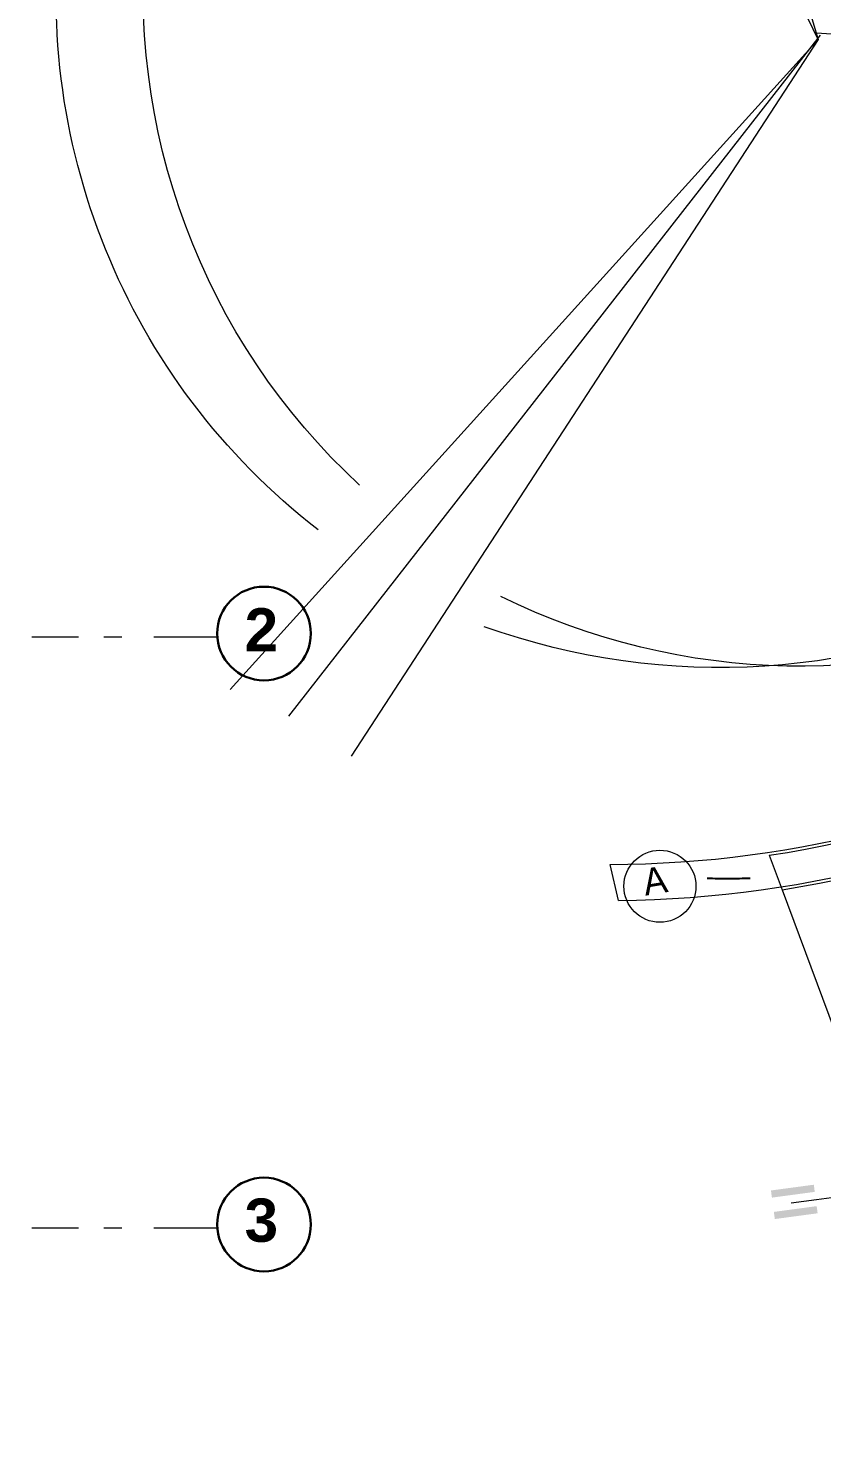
# Model space of a CAD drawing. Header units: metres. Extents: x 28 to 148, y 23 to 113.
# Drawn here: x 86.98 to 91.38, y 79.23 to 87.13 of the extents above; entities that cross this region are included whole.
import ezdxf

# ---------------------------------------------------------------- set-up
doc = ezdxf.new("R2010")
doc.units = ezdxf.units.M
doc.linetypes.add('ACAD_ISO10W100', pattern=[18.5, 12, -3, 0.5, -3])
doc.linetypes.add('Dot & Dashed', pattern=[0.670278, 0.352778, -0.176389, 0, -0.141111])
for name, color, linetype, lineweight in [('0-ARBOL', 64, 'Continuous', 0), ('Cotas varias El', 253, 'Continuous', 13), ('EJES', 1, 'Continuous', 13), ('GRAFO 4', 7, 'Continuous', 30), ('GRAFO00', 7, 'Continuous', 0), ('GRAFO01', 7, 'Continuous', 0), ('linea 001', 252, 'Continuous', 0)]:
    doc.layers.add(name, color=color, linetype=linetype, lineweight=lineweight)
doc.layers.add('EJE', color=40, linetype='Continuous')
doc.layers.add('TEXT', color=7, linetype='Continuous')
doc.styles.add('GENERATED_STYLE_1', font='arialbd.ttf')
doc.styles.add('SEYMAR', font='GOTHIC.TTF', dxfattribs={"height": 0.05})

# ---------------------------------------------------------------- blocks, each defined once
blk = doc.blocks.new('ar7')
for p, q in [((88.078, 37.819), (92.005, 20.48)), ((89.377, 37.706), (92.004, 20.38)), ((92.005, 20.48), (90.878, 37.791)), ((92.005, 20.48), (77, 10.03)), ((78.778, 7.812), (92.005, 20.48)), ((91.904, 20.381), (107.031, 13.13))]:
    blk.add_line(p, q)
for centre, radius, start, end in [((90.041, 20.563), 13.703, 98.3934, 219.1798), ((89.554, 20.195), 14.188, 346.8452, 80.3119), ((91.176, 19.739), 13.763, 346.6212, 86.8408), ((91.483, 19.637), 13.649, 103.3596, 210.5357)]:
    blk.add_arc(centre, radius, start, end)
blk = doc.blocks.new('ERF')
at = {"layer": 'GRAFO00'}
h = blk.add_hatch(color=256, dxfattribs=at)
h.paths.add_polyline_path([(-11.2312, -4.9463), (-11.2366, -4.9067), (-10.9987, -4.8747), (-10.9934, -4.9143)])
h.paths.add_polyline_path([(-11.2472, -4.8274), (-11.2526, -4.7877), (-11.0147, -4.7557), (-11.0094, -4.7954)])
at = {"color": 4, "lineweight": 0}
blk.add_lwpolyline([(-11.1396, -4.8558, 0.287908), (-4.625, 0.3657, 0.357469)], format="xyb", dxfattribs=at)
blk.add_lwpolyline([(-11.2617, -2.9272), (-11.1904, -3.1186)])
blk.add_lwpolyline([(-11.1904, -3.1186), (-9.9365, -6.488)], dxfattribs=at)
for radius, start, end in [(6.0167, 278.60813, 339.60269), (6.2167, 278.99311, 339.66303)]:
    blk.add_arc((-12.1622, 3.0217), radius, start, end)
at = {"layer": 'EJE', "linetype": 'ACAD_ISO10W100', "ltscale": 0.04}
blk.add_arc((-11.4961, 3.2112), 6.2667, 268.99355, 271.17785, dxfattribs=at)
at = {"layer": 'EJES', "color": 1}
blk.add_circle((-11.8688, -3.0991), 0.2, dxfattribs=at)
at = {"layer": 'TEXT', "insert": (-11.8964, -3.0677), "char_height": 0.148438, "width": 0.270819, "attachment_point": 5, "rotation": 9.28587, "style": 'SEYMAR'}
blk.add_mtext('{\\fBankGothic Lt BT|b0|i0|c0|p34;A}', dxfattribs=at)

msp = doc.modelspace()

# ---------------------------------------------------------------- linework, layer by layer
at = {"layer": 'Cotas varias El', "linetype": 'Dot & Dashed'}
for p, q in [((88.0303, 83.7523), (87.0005, 83.7523)), ((88.0303, 80.4719), (87.0005, 80.4719))]:
    msp.add_line(p, q, dxfattribs=at)
at = {"layer": 'GRAFO 4', "linetype": 'Continuous'}
for centre in [(88.2896, 83.7719), (88.2896, 83.7719), (88.2896, 80.4915)]:
    msp.add_circle(centre, 0.26, dxfattribs=at)
at = {"layer": 'linea 001'}
msp.add_line((90.257, 82.2907), (90.2119, 82.4904), dxfattribs=at)
for radius, start, end in [(6.0167, 270.13957, 27.24336), (6.2167, 270.55056, 26.29822)]:
    msp.add_arc((90.1972, 88.5071), radius, start, end, dxfattribs=at)

# ---------------------------------------------------------------- block references
at = {"layer": '0-ARBOL', "xscale": -0.2736950423456928, "yscale": 0.2736950423456928, "zscale": 0.2736950423456928, "rotation": 150.6320161615697}
msp.add_blockref('ar7', (72.1697, 104.3034), dxfattribs=at)
at = {"layer": 'GRAFO01'}
msp.add_blockref('ERF', (102.3563, 85.4681), dxfattribs=at)

# ---------------------------------------------------------------- texts
at = {"char_height": 0.24, "width": 1.011031258713047e-14, "attachment_point": 9, "rotation": 0, "style": 'GENERATED_STYLE_1'}
for s, insert in [('2', (88.3684, 83.6722)), ('2', (88.3684, 83.6722)), ('3', (88.3684, 80.3918))]:
    msp.add_mtext(s, dxfattribs=dict(at, insert=insert))

doc.saveas('drawing.dxf')
